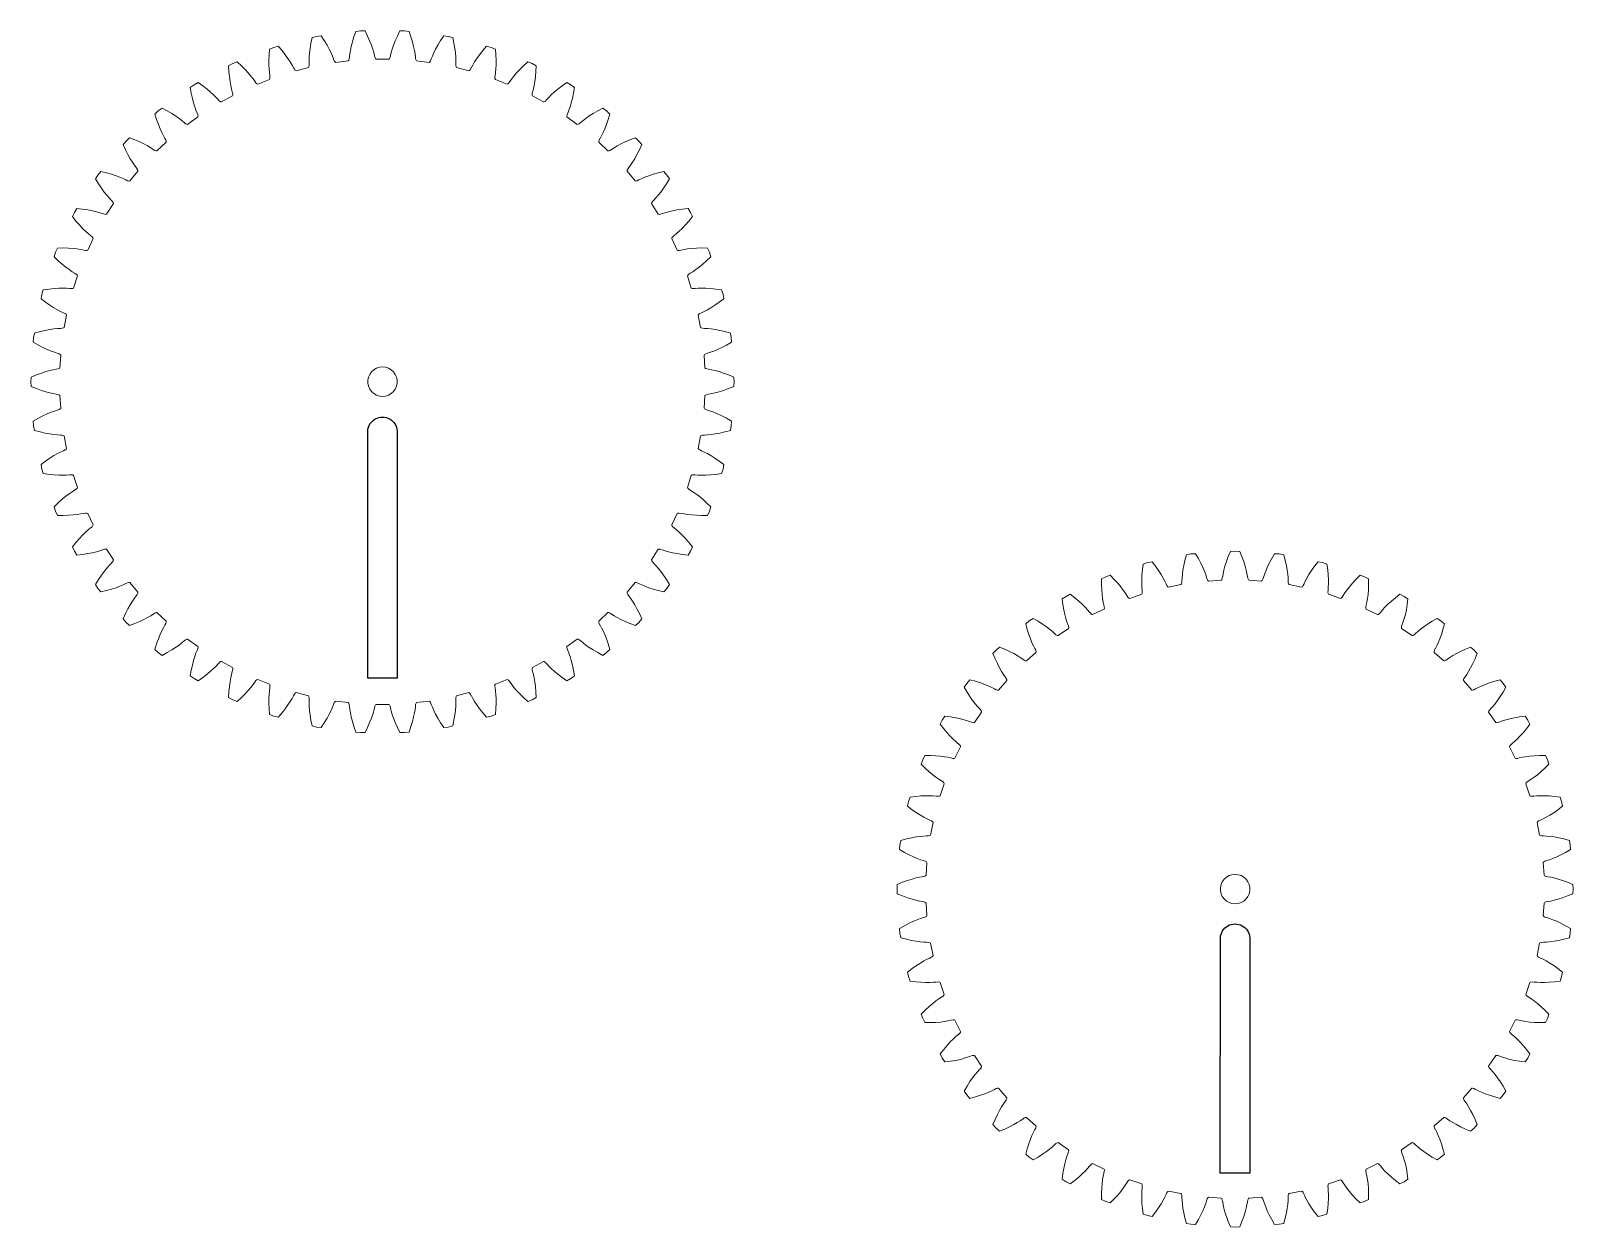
# Model space of a CAD drawing. Header units: centimetres. Extents: x 0 to 73, y 0 to 113.
# Drawn here: x 31.47 to 73.29, y 77.07 to 109.51 of the extents above; entities that cross this region are included whole.
import ezdxf

# ---------------------------------------------------------------- set-up
doc = ezdxf.new("R2010")
doc.units = ezdxf.units.CM
doc.layers.get('0').update_dxf_attribs({"lineweight": 25, "true_color": 0xffffff})
doc.layers.add('OpenJsCad', color=7, linetype='Continuous', lineweight=5, true_color=0xffffff)

msp = doc.modelspace()

# ---------------------------------------------------------------- linework, layer by layer
for p, q in [((40.601, 98.666), (40.607, 98.716)), ((40.607, 98.716), (40.62, 98.765)), ((40.62, 98.765), (40.638, 98.811)), ((40.638, 98.811), (40.662, 98.855)), ((40.662, 98.855), (40.692, 98.896)), ((40.692, 98.896), (40.726, 98.933)), ((40.726, 98.933), (40.765, 98.965)), ((40.765, 98.965), (40.807, 98.992)), ((40.807, 98.992), (40.853, 99.013)), ((40.853, 99.013), (40.901, 99.028)), ((40.901, 99.028), (40.95, 99.038)), ((40.95, 99.038), (41, 99.041)), ((41, 99.041), (41.05, 99.038)), ((41.05, 99.038), (41.1, 99.028)), ((41.1, 99.028), (41.147, 99.013)), ((41.147, 99.013), (41.193, 98.992)), ((41.193, 98.992), (41.235, 98.965)), ((41.235, 98.965), (41.274, 98.933)), ((41.274, 98.933), (41.308, 98.896)), ((41.308, 98.896), (41.338, 98.855)), ((41.338, 98.855), (41.362, 98.811)), ((41.362, 98.811), (41.381, 98.765)), ((41.381, 98.765), (41.393, 98.716)), ((41.393, 98.716), (41.399, 98.666)), ((40.6, 91.959), (40.601, 98.666)), ((41.399, 98.666), (41.4, 91.959)), ((41.4, 91.959), (40.6, 91.959)), ((63.718, 78.541), (63.719, 84.921)), ((63.719, 84.921), (63.726, 84.971)), ((63.726, 84.971), (63.738, 85.02)), ((63.738, 85.02), (63.757, 85.066)), ((63.757, 85.066), (63.781, 85.11)), ((63.781, 85.11), (63.81, 85.151)), ((63.81, 85.151), (63.845, 85.188)), ((63.845, 85.188), (63.884, 85.22)), ((63.884, 85.22), (63.926, 85.247)), ((63.926, 85.247), (63.971, 85.268)), ((63.971, 85.268), (64.019, 85.283)), ((64.019, 85.283), (64.069, 85.293)), ((64.069, 85.293), (64.119, 85.296)), ((64.119, 85.296), (64.169, 85.293)), ((64.169, 85.293), (64.218, 85.283)), ((64.218, 85.283), (64.266, 85.268)), ((64.266, 85.268), (64.311, 85.247)), ((64.311, 85.247), (64.354, 85.22)), ((64.354, 85.22), (64.392, 85.188)), ((64.392, 85.188), (64.427, 85.151)), ((64.427, 85.151), (64.456, 85.11)), ((64.456, 85.11), (64.481, 85.066)), ((64.481, 85.066), (64.499, 85.02)), ((64.499, 85.02), (64.512, 84.971)), ((64.512, 84.971), (64.518, 84.921)), ((64.518, 84.921), (64.518, 78.541)), ((64.518, 78.541), (63.718, 78.541))]:
    msp.add_line(p, q)
at = {"layer": 'OpenJsCad'}
for points in [[(50.435, 98.681), (50.458, 98.805), (50.466, 98.931), (50.33, 99.008), (50.204, 99.074), (50.089, 99.127), (49.985, 99.17), (49.895, 99.203), (49.817, 99.228), (49.816, 99.228), (49.768, 99.243), (49.736, 99.261), (49.722, 99.279), (49.744, 99.622), (49.76, 99.638), (49.793, 99.652), (49.843, 99.661), (49.844, 99.661), (49.924, 99.676), (50.019, 99.697), (50.127, 99.727), (50.248, 99.766), (50.381, 99.814), (50.525, 99.874), (50.533, 100), (50.525, 100.126), (50.381, 100.186), (50.248, 100.234), (50.127, 100.273), (50.019, 100.303), (49.924, 100.324), (49.844, 100.339), (49.843, 100.339), (49.793, 100.348), (49.76, 100.362), (49.744, 100.378), (49.722, 100.721), (49.736, 100.739), (49.768, 100.757), (49.816, 100.772), (49.817, 100.772), (49.895, 100.797), (49.985, 100.83), (50.089, 100.873), (50.204, 100.926), (50.33, 100.992), (50.466, 101.069), (50.458, 101.195), (50.435, 101.319), (50.284, 101.36), (50.145, 101.392), (50.02, 101.415), (49.91, 101.43), (49.814, 101.44), (49.732, 101.445), (49.731, 101.445), (49.68, 101.448), (49.646, 101.457), (49.627, 101.471), (49.563, 101.809), (49.575, 101.828), (49.604, 101.849), (49.65, 101.871), (49.651, 101.871), (49.725, 101.906), (49.811, 101.95), (49.908, 102.005), (50.015, 102.073), (50.133, 102.153), (50.257, 102.247), (50.234, 102.371), (50.195, 102.491), (50.04, 102.513), (49.899, 102.527), (49.772, 102.534), (49.66, 102.536), (49.564, 102.533), (49.482, 102.528), (49.481, 102.528), (49.431, 102.524), (49.395, 102.529), (49.375, 102.54), (49.269, 102.868), (49.278, 102.889), (49.304, 102.913), (49.347, 102.94), (49.348, 102.941), (49.417, 102.984), (49.497, 103.039), (49.586, 103.106), (49.684, 103.186), (49.791, 103.281), (49.903, 103.389), (49.864, 103.509), (49.81, 103.624), (49.654, 103.626), (49.512, 103.622), (49.385, 103.614), (49.274, 103.601), (49.178, 103.587), (49.099, 103.571), (49.097, 103.571), (49.048, 103.561), (49.012, 103.561), (48.991, 103.57), (48.844, 103.881), (48.851, 103.903), (48.874, 103.931), (48.913, 103.963), (48.914, 103.964), (48.977, 104.015), (49.049, 104.08), (49.129, 104.157), (49.217, 104.25), (49.31, 104.357), (49.408, 104.479), (49.354, 104.593), (49.287, 104.699), (49.131, 104.682), (48.991, 104.66), (48.866, 104.636), (48.757, 104.61), (48.664, 104.583), (48.587, 104.558), (48.586, 104.557), (48.538, 104.541), (48.502, 104.537), (48.48, 104.543), (48.296, 104.834), (48.3, 104.857), (48.319, 104.887), (48.354, 104.924), (48.355, 104.925), (48.411, 104.984), (48.474, 105.056), (48.544, 105.144), (48.619, 105.246), (48.699, 105.364), (48.78, 105.497), (48.713, 105.604), (48.632, 105.701), (48.48, 105.664), (48.344, 105.625), (48.223, 105.585), (48.118, 105.546), (48.03, 105.508), (47.956, 105.473), (47.955, 105.472), (47.909, 105.45), (47.875, 105.442), (47.852, 105.445), (47.632, 105.71), (47.633, 105.733), (47.649, 105.766), (47.678, 105.806), (47.679, 105.807), (47.727, 105.873), (47.781, 105.953), (47.84, 106.048), (47.902, 106.159), (47.966, 106.287), (48.03, 106.429), (47.95, 106.526), (47.858, 106.612), (47.711, 106.557), (47.581, 106.501), (47.466, 106.447), (47.367, 106.394), (47.284, 106.345), (47.215, 106.301), (47.214, 106.301), (47.172, 106.273), (47.138, 106.26), (47.115, 106.261), (46.864, 106.496), (46.863, 106.519), (46.874, 106.553), (46.898, 106.598), (46.899, 106.599), (46.938, 106.67), (46.982, 106.756), (47.028, 106.858), (47.075, 106.976), (47.123, 107.11), (47.169, 107.259), (47.077, 107.346), (46.975, 107.42), (46.837, 107.347), (46.714, 107.275), (46.607, 107.206), (46.516, 107.142), (46.439, 107.083), (46.377, 107.031), (46.376, 107.03), (46.337, 106.997), (46.305, 106.98), (46.282, 106.978), (46.004, 107.18), (45.999, 107.203), (46.006, 107.238), (46.025, 107.285), (46.025, 107.286), (46.056, 107.362), (46.088, 107.453), (46.121, 107.559), (46.153, 107.682), (46.183, 107.821), (46.21, 107.975), (46.108, 108.049), (45.998, 108.11), (45.87, 108.02), (45.757, 107.934), (45.66, 107.852), (45.577, 107.777), (45.508, 107.709), (45.453, 107.649), (45.452, 107.648), (45.418, 107.611), (45.389, 107.59), (45.366, 107.585), (45.065, 107.751), (45.057, 107.772), (45.059, 107.808), (45.072, 107.857), (45.072, 107.858), (45.093, 107.937), (45.114, 108.032), (45.133, 108.142), (45.15, 108.268), (45.162, 108.409), (45.17, 108.565), (45.059, 108.626), (44.942, 108.672), (44.826, 108.567), (44.725, 108.467), (44.639, 108.374), (44.566, 108.289), (44.507, 108.213), (44.459, 108.147), (44.458, 108.146), (44.429, 108.105), (44.403, 108.08), (44.381, 108.072), (44.061, 108.199), (44.051, 108.22), (44.049, 108.255), (44.055, 108.306), (44.055, 108.307), (44.066, 108.388), (44.075, 108.484), (44.08, 108.595), (44.081, 108.722), (44.075, 108.865), (44.063, 109.02), (43.946, 109.067), (43.824, 109.098), (43.722, 108.979), (43.635, 108.867), (43.561, 108.764), (43.499, 108.671), (43.45, 108.588), (43.411, 108.516), (43.41, 108.515), (43.386, 108.471), (43.363, 108.443), (43.343, 108.432), (43.009, 108.518), (42.997, 108.537), (42.99, 108.572), (42.99, 108.623), (42.99, 108.624), (42.991, 108.706), (42.987, 108.802), (42.978, 108.914), (42.963, 109.04), (42.94, 109.18), (42.909, 109.333), (42.786, 109.364), (42.661, 109.38), (42.576, 109.25), (42.503, 109.128), (42.442, 109.016), (42.393, 108.916), (42.354, 108.827), (42.324, 108.751), (42.324, 108.75), (42.306, 108.703), (42.286, 108.673), (42.267, 108.659), (41.926, 108.703), (41.911, 108.72), (41.9, 108.754), (41.894, 108.804), (41.894, 108.806), (41.884, 108.887), (41.868, 108.982), (41.846, 109.091), (41.815, 109.215), (41.774, 109.351), (41.724, 109.499), (41.599, 109.515), (41.472, 109.515), (41.404, 109.374), (41.347, 109.244), (41.301, 109.126), (41.264, 109.02), (41.237, 108.927), (41.217, 108.848), (41.217, 108.847), (41.205, 108.798), (41.189, 108.766), (41.172, 108.75), (40.828, 108.75), (40.811, 108.766), (40.795, 108.798), (40.783, 108.847), (40.783, 108.848), (40.763, 108.927), (40.736, 109.02), (40.699, 109.126), (40.653, 109.244), (40.596, 109.374), (40.528, 109.515), (40.401, 109.515), (40.276, 109.499), (40.226, 109.351), (40.185, 109.215), (40.154, 109.091), (40.132, 108.982), (40.116, 108.887), (40.106, 108.806), (40.106, 108.804), (40.1, 108.754), (40.089, 108.72), (40.074, 108.703), (39.733, 108.659), (39.714, 108.673), (39.694, 108.703), (39.676, 108.75), (39.676, 108.751), (39.646, 108.827), (39.607, 108.916), (39.558, 109.016), (39.497, 109.128), (39.424, 109.25), (39.339, 109.38), (39.214, 109.364), (39.091, 109.333), (39.06, 109.18), (39.037, 109.04), (39.022, 108.914), (39.013, 108.802), (39.009, 108.706), (39.01, 108.624), (39.01, 108.623), (39.01, 108.572), (39.003, 108.537), (38.991, 108.518), (38.657, 108.432), (38.637, 108.443), (38.614, 108.471), (38.59, 108.515), (38.589, 108.516), (38.55, 108.588), (38.501, 108.671), (38.439, 108.764), (38.365, 108.867), (38.278, 108.979), (38.176, 109.098), (38.054, 109.067), (37.937, 109.02), (37.925, 108.865), (37.919, 108.722), (37.92, 108.595), (37.925, 108.484), (37.934, 108.388), (37.945, 108.307), (37.945, 108.306), (37.951, 108.255), (37.949, 108.22), (37.939, 108.199), (37.619, 108.072), (37.597, 108.08), (37.571, 108.105), (37.542, 108.146), (37.541, 108.147), (37.493, 108.213), (37.434, 108.289), (37.361, 108.374), (37.275, 108.467), (37.174, 108.567), (37.058, 108.672), (36.941, 108.626), (36.83, 108.565), (36.838, 108.409), (36.85, 108.268), (36.867, 108.142), (36.886, 108.032), (36.907, 107.937), (36.928, 107.858), (36.928, 107.857), (36.941, 107.808), (36.943, 107.772), (36.935, 107.751), (36.634, 107.585), (36.611, 107.59), (36.582, 107.611), (36.548, 107.648), (36.547, 107.649), (36.492, 107.709), (36.423, 107.777), (36.34, 107.852), (36.243, 107.934), (36.13, 108.02), (36.002, 108.11), (35.892, 108.049), (35.79, 107.975), (35.817, 107.821), (35.847, 107.682), (35.879, 107.559), (35.912, 107.453), (35.944, 107.362), (35.975, 107.286), (35.975, 107.285), (35.994, 107.238), (36.001, 107.203), (35.996, 107.18), (35.718, 106.978), (35.695, 106.98), (35.663, 106.997), (35.624, 107.03), (35.623, 107.031), (35.561, 107.083), (35.484, 107.142), (35.393, 107.206), (35.286, 107.275), (35.163, 107.347), (35.025, 107.42), (34.923, 107.346), (34.831, 107.259), (34.877, 107.11), (34.925, 106.976), (34.972, 106.858), (35.018, 106.756), (35.062, 106.67), (35.101, 106.599), (35.102, 106.598), (35.126, 106.553), (35.137, 106.519), (35.136, 106.496), (34.885, 106.261), (34.862, 106.26), (34.828, 106.273), (34.786, 106.301), (34.785, 106.301), (34.716, 106.345), (34.633, 106.394), (34.534, 106.447), (34.419, 106.501), (34.289, 106.557), (34.142, 106.612), (34.05, 106.526), (33.97, 106.429), (34.034, 106.287), (34.098, 106.159), (34.16, 106.048), (34.219, 105.953), (34.273, 105.873), (34.321, 105.807), (34.322, 105.806), (34.351, 105.766), (34.367, 105.733), (34.368, 105.71), (34.148, 105.445), (34.125, 105.442), (34.091, 105.45), (34.045, 105.472), (34.044, 105.473), (33.97, 105.508), (33.882, 105.546), (33.777, 105.585), (33.656, 105.625), (33.52, 105.664), (33.368, 105.701), (33.287, 105.604), (33.22, 105.497), (33.301, 105.364), (33.381, 105.246), (33.456, 105.144), (33.526, 105.056), (33.589, 104.984), (33.645, 104.925), (33.646, 104.924), (33.681, 104.887), (33.7, 104.857), (33.704, 104.834), (33.52, 104.543), (33.498, 104.537), (33.462, 104.541), (33.414, 104.557), (33.413, 104.558), (33.336, 104.583), (33.243, 104.61), (33.134, 104.636), (33.009, 104.66), (32.869, 104.682), (32.713, 104.699), (32.646, 104.593), (32.592, 104.479), (32.69, 104.357), (32.783, 104.25), (32.871, 104.157), (32.951, 104.08), (33.023, 104.015), (33.086, 103.964), (33.087, 103.963), (33.126, 103.931), (33.149, 103.903), (33.156, 103.881), (33.009, 103.57), (32.988, 103.561), (32.952, 103.561), (32.903, 103.571), (32.901, 103.571), (32.822, 103.587), (32.726, 103.601), (32.615, 103.614), (32.488, 103.622), (32.346, 103.626), (32.19, 103.624), (32.136, 103.509), (32.097, 103.389), (32.209, 103.281), (32.316, 103.186), (32.414, 103.106), (32.503, 103.039), (32.583, 102.984), (32.652, 102.941), (32.653, 102.94), (32.696, 102.913), (32.722, 102.889), (32.731, 102.868), (32.625, 102.54), (32.605, 102.529), (32.569, 102.524), (32.519, 102.528), (32.518, 102.528), (32.436, 102.533), (32.34, 102.536), (32.228, 102.534), (32.101, 102.527), (31.96, 102.513), (31.805, 102.491), (31.766, 102.371), (31.743, 102.247), (31.867, 102.153), (31.985, 102.073), (32.092, 102.005), (32.189, 101.95), (32.275, 101.906), (32.349, 101.871), (32.35, 101.871), (32.396, 101.849), (32.425, 101.828), (32.437, 101.809), (32.373, 101.471), (32.354, 101.457), (32.32, 101.448), (32.269, 101.445), (32.268, 101.445), (32.186, 101.44), (32.09, 101.43), (31.98, 101.415), (31.855, 101.392), (31.716, 101.36), (31.565, 101.319), (31.542, 101.195), (31.534, 101.069), (31.67, 100.992), (31.796, 100.926), (31.911, 100.873), (32.015, 100.83), (32.105, 100.797), (32.183, 100.772), (32.184, 100.772), (32.232, 100.757), (32.264, 100.739), (32.278, 100.721), (32.256, 100.378), (32.24, 100.362), (32.207, 100.348), (32.157, 100.339), (32.156, 100.339), (32.076, 100.324), (31.981, 100.303), (31.873, 100.273), (31.752, 100.234), (31.619, 100.186), (31.475, 100.126), (31.467, 100), (31.475, 99.874), (31.619, 99.814), (31.752, 99.766), (31.873, 99.727), (31.981, 99.697), (32.076, 99.676), (32.156, 99.661), (32.157, 99.661), (32.207, 99.652), (32.24, 99.638), (32.256, 99.622), (32.278, 99.279), (32.264, 99.261), (32.232, 99.243), (32.184, 99.228), (32.183, 99.228), (32.105, 99.203), (32.015, 99.17), (31.911, 99.127), (31.796, 99.074), (31.67, 99.008), (31.534, 98.931), (31.542, 98.805), (31.565, 98.681), (31.716, 98.64), (31.855, 98.608), (31.98, 98.585), (32.09, 98.57), (32.186, 98.56), (32.268, 98.555), (32.269, 98.555), (32.32, 98.552), (32.354, 98.543), (32.373, 98.529), (32.437, 98.191), (32.425, 98.172), (32.396, 98.151), (32.35, 98.129), (32.349, 98.129), (32.275, 98.094), (32.189, 98.05), (32.092, 97.995), (31.985, 97.927), (31.867, 97.847), (31.743, 97.753), (31.766, 97.629), (31.805, 97.509), (31.96, 97.487), (32.101, 97.473), (32.228, 97.466), (32.34, 97.464), (32.436, 97.467), (32.518, 97.472), (32.519, 97.472), (32.569, 97.476), (32.605, 97.471), (32.625, 97.46), (32.731, 97.132), (32.722, 97.111), (32.696, 97.087), (32.653, 97.06), (32.652, 97.059), (32.583, 97.016), (32.503, 96.961), (32.414, 96.894), (32.316, 96.814), (32.209, 96.719), (32.097, 96.611), (32.136, 96.491), (32.19, 96.376), (32.346, 96.374), (32.488, 96.378), (32.615, 96.386), (32.726, 96.399), (32.822, 96.413), (32.901, 96.429), (32.903, 96.429), (32.952, 96.439), (32.988, 96.439), (33.009, 96.43), (33.156, 96.119), (33.149, 96.097), (33.126, 96.069), (33.087, 96.037), (33.086, 96.036), (33.023, 95.985), (32.951, 95.92), (32.871, 95.843), (32.783, 95.75), (32.69, 95.643), (32.592, 95.521), (32.646, 95.407), (32.713, 95.301), (32.869, 95.318), (33.009, 95.34), (33.134, 95.364), (33.243, 95.39), (33.336, 95.417), (33.413, 95.442), (33.414, 95.443), (33.462, 95.459), (33.498, 95.463), (33.52, 95.457), (33.704, 95.166), (33.7, 95.143), (33.681, 95.113), (33.646, 95.076), (33.645, 95.075), (33.589, 95.016), (33.526, 94.944), (33.456, 94.856), (33.381, 94.754), (33.301, 94.636), (33.22, 94.503), (33.287, 94.396), (33.368, 94.299), (33.52, 94.336), (33.656, 94.375), (33.777, 94.415), (33.882, 94.454), (33.97, 94.492), (34.044, 94.527), (34.045, 94.528), (34.091, 94.55), (34.125, 94.558), (34.148, 94.555), (34.368, 94.29), (34.367, 94.267), (34.351, 94.234), (34.322, 94.194), (34.321, 94.193), (34.273, 94.127), (34.219, 94.047), (34.16, 93.952), (34.098, 93.841), (34.034, 93.713), (33.97, 93.571), (34.05, 93.474), (34.142, 93.388), (34.289, 93.443), (34.419, 93.499), (34.534, 93.553), (34.633, 93.606), (34.716, 93.655), (34.785, 93.699), (34.786, 93.699), (34.828, 93.727), (34.862, 93.74), (34.885, 93.739), (35.136, 93.504), (35.137, 93.481), (35.126, 93.447), (35.102, 93.402), (35.101, 93.401), (35.062, 93.33), (35.018, 93.244), (34.972, 93.142), (34.925, 93.024), (34.877, 92.89), (34.831, 92.741), (34.923, 92.654), (35.025, 92.58), (35.163, 92.653), (35.286, 92.725), (35.393, 92.794), (35.484, 92.858), (35.561, 92.917), (35.623, 92.969), (35.624, 92.97), (35.663, 93.003), (35.695, 93.02), (35.718, 93.022), (35.996, 92.82), (36.001, 92.797), (35.994, 92.762), (35.975, 92.715), (35.975, 92.714), (35.944, 92.638), (35.912, 92.547), (35.879, 92.441), (35.847, 92.318), (35.817, 92.179), (35.79, 92.025), (35.892, 91.951), (36.002, 91.89), (36.13, 91.98), (36.243, 92.066), (36.34, 92.148), (36.423, 92.223), (36.492, 92.291), (36.547, 92.351), (36.548, 92.352), (36.582, 92.389), (36.611, 92.41), (36.634, 92.415), (36.935, 92.249), (36.943, 92.228), (36.941, 92.192), (36.928, 92.143), (36.928, 92.142), (36.907, 92.063), (36.886, 91.968), (36.867, 91.858), (36.85, 91.732), (36.838, 91.591), (36.83, 91.435), (36.941, 91.374), (37.058, 91.328), (37.174, 91.433), (37.275, 91.533), (37.361, 91.626), (37.434, 91.711), (37.493, 91.787), (37.541, 91.853), (37.542, 91.854), (37.571, 91.895), (37.597, 91.92), (37.619, 91.928), (37.939, 91.801), (37.949, 91.78), (37.951, 91.745), (37.945, 91.694), (37.945, 91.693), (37.934, 91.612), (37.925, 91.516), (37.92, 91.405), (37.919, 91.278), (37.925, 91.135), (37.937, 90.98), (38.054, 90.933), (38.176, 90.902), (38.278, 91.021), (38.365, 91.133), (38.439, 91.236), (38.501, 91.329), (38.55, 91.412), (38.589, 91.484), (38.59, 91.485), (38.614, 91.529), (38.637, 91.557), (38.657, 91.568), (38.991, 91.482), (39.003, 91.463), (39.01, 91.428), (39.01, 91.377), (39.01, 91.376), (39.009, 91.294), (39.013, 91.198), (39.022, 91.086), (39.037, 90.96), (39.06, 90.82), (39.091, 90.667), (39.214, 90.636), (39.339, 90.62), (39.424, 90.75), (39.497, 90.872), (39.558, 90.984), (39.607, 91.084), (39.646, 91.173), (39.676, 91.249), (39.676, 91.25), (39.694, 91.297), (39.714, 91.327), (39.733, 91.341), (40.074, 91.297), (40.089, 91.28), (40.1, 91.246), (40.106, 91.196), (40.106, 91.194), (40.116, 91.113), (40.132, 91.018), (40.154, 90.909), (40.185, 90.785), (40.226, 90.649), (40.276, 90.501), (40.401, 90.485), (40.528, 90.485), (40.596, 90.626), (40.653, 90.756), (40.699, 90.874), (40.736, 90.98), (40.763, 91.073), (40.783, 91.152), (40.783, 91.153), (40.795, 91.202), (40.811, 91.234), (40.828, 91.25), (41.172, 91.25), (41.189, 91.234), (41.205, 91.202), (41.217, 91.153), (41.217, 91.152), (41.237, 91.073), (41.264, 90.98), (41.301, 90.874), (41.347, 90.756), (41.404, 90.626), (41.472, 90.485), (41.599, 90.485), (41.724, 90.501), (41.774, 90.649), (41.815, 90.785), (41.846, 90.909), (41.868, 91.018), (41.884, 91.113), (41.894, 91.194), (41.894, 91.196), (41.9, 91.246), (41.911, 91.28), (41.926, 91.297), (42.267, 91.341), (42.286, 91.327), (42.306, 91.297), (42.324, 91.25), (42.324, 91.249), (42.354, 91.173), (42.393, 91.084), (42.442, 90.984), (42.503, 90.872), (42.576, 90.75), (42.661, 90.62), (42.786, 90.636), (42.909, 90.667), (42.94, 90.82), (42.963, 90.96), (42.978, 91.086), (42.987, 91.198), (42.991, 91.294), (42.99, 91.376), (42.99, 91.377), (42.99, 91.428), (42.997, 91.463), (43.009, 91.482), (43.343, 91.568), (43.363, 91.557), (43.386, 91.529), (43.41, 91.485), (43.411, 91.484), (43.45, 91.412), (43.499, 91.329), (43.561, 91.236), (43.635, 91.133), (43.722, 91.021), (43.824, 90.902), (43.946, 90.933), (44.063, 90.98), (44.075, 91.135), (44.081, 91.278), (44.08, 91.405), (44.075, 91.516), (44.066, 91.612), (44.055, 91.693), (44.055, 91.694), (44.049, 91.745), (44.051, 91.78), (44.061, 91.801), (44.381, 91.928), (44.403, 91.92), (44.429, 91.895), (44.458, 91.854), (44.459, 91.853), (44.507, 91.787), (44.566, 91.711), (44.639, 91.626), (44.725, 91.533), (44.826, 91.433), (44.942, 91.328), (45.059, 91.374), (45.17, 91.435), (45.162, 91.591), (45.15, 91.732), (45.133, 91.858), (45.114, 91.968), (45.093, 92.063), (45.072, 92.142), (45.072, 92.143), (45.059, 92.192), (45.057, 92.228), (45.065, 92.249), (45.366, 92.415), (45.389, 92.41), (45.418, 92.389), (45.452, 92.352), (45.453, 92.351), (45.508, 92.291), (45.577, 92.223), (45.66, 92.148), (45.757, 92.066), (45.87, 91.98), (45.998, 91.89), (46.108, 91.951), (46.21, 92.025), (46.183, 92.179), (46.153, 92.318), (46.121, 92.441), (46.088, 92.547), (46.056, 92.638), (46.025, 92.714), (46.025, 92.715), (46.006, 92.762), (45.999, 92.797), (46.004, 92.82), (46.282, 93.022), (46.305, 93.02), (46.337, 93.003), (46.376, 92.97), (46.377, 92.969), (46.439, 92.917), (46.516, 92.858), (46.607, 92.794), (46.714, 92.725), (46.837, 92.653), (46.975, 92.58), (47.077, 92.654), (47.169, 92.741), (47.123, 92.89), (47.075, 93.024), (47.028, 93.142), (46.982, 93.244), (46.938, 93.33), (46.899, 93.401), (46.898, 93.402), (46.874, 93.447), (46.863, 93.481), (46.864, 93.504), (47.115, 93.739), (47.138, 93.74), (47.172, 93.727), (47.214, 93.699), (47.215, 93.699), (47.284, 93.655), (47.367, 93.606), (47.466, 93.553), (47.581, 93.499), (47.711, 93.443), (47.858, 93.388), (47.95, 93.474), (48.03, 93.571), (47.966, 93.713), (47.902, 93.841), (47.84, 93.952), (47.781, 94.047), (47.727, 94.127), (47.679, 94.193), (47.678, 94.194), (47.649, 94.234), (47.633, 94.267), (47.632, 94.29), (47.852, 94.555), (47.875, 94.558), (47.909, 94.55), (47.955, 94.528), (47.956, 94.527), (48.03, 94.492), (48.118, 94.454), (48.223, 94.415), (48.344, 94.375), (48.48, 94.336), (48.632, 94.299), (48.713, 94.396), (48.78, 94.503), (48.699, 94.636), (48.619, 94.754), (48.544, 94.856), (48.474, 94.944), (48.411, 95.016), (48.355, 95.075), (48.354, 95.076), (48.319, 95.113), (48.3, 95.143), (48.296, 95.166), (48.48, 95.457), (48.502, 95.463), (48.538, 95.459), (48.586, 95.443), (48.587, 95.442), (48.664, 95.417), (48.757, 95.39), (48.866, 95.364), (48.991, 95.34), (49.131, 95.318), (49.287, 95.301), (49.354, 95.407), (49.408, 95.521), (49.31, 95.643), (49.217, 95.75), (49.129, 95.843), (49.049, 95.92), (48.977, 95.985), (48.914, 96.036), (48.913, 96.037), (48.874, 96.069), (48.851, 96.097), (48.844, 96.119), (48.991, 96.43), (49.012, 96.439), (49.048, 96.439), (49.097, 96.429), (49.099, 96.429), (49.178, 96.413), (49.274, 96.399), (49.385, 96.386), (49.512, 96.378), (49.654, 96.374), (49.81, 96.376), (49.864, 96.491), (49.903, 96.611), (49.791, 96.719), (49.684, 96.814), (49.586, 96.894), (49.497, 96.961), (49.417, 97.016), (49.348, 97.059), (49.347, 97.06), (49.304, 97.087), (49.278, 97.111), (49.269, 97.132), (49.375, 97.46), (49.395, 97.471), (49.431, 97.476), (49.481, 97.472), (49.482, 97.472), (49.564, 97.467), (49.66, 97.464), (49.772, 97.466), (49.899, 97.473), (50.04, 97.487), (50.195, 97.509), (50.234, 97.629), (50.257, 97.753), (50.133, 97.847), (50.015, 97.927), (49.908, 97.995), (49.811, 98.05), (49.725, 98.094), (49.651, 98.129), (49.65, 98.129), (49.604, 98.151), (49.575, 98.172), (49.563, 98.191), (49.627, 98.529), (49.646, 98.543), (49.68, 98.552), (49.731, 98.555), (49.732, 98.555), (49.814, 98.56), (49.91, 98.57), (50.02, 98.585), (50.145, 98.608), (50.284, 98.64), (50.435, 98.681)], [(41.083, 99.609), (41, 99.6), (40.917, 99.609), (40.837, 99.635), (40.765, 99.676), (40.703, 99.732), (40.654, 99.8), (40.62, 99.876), (40.602, 99.958), (40.602, 100.042), (40.62, 100.124), (40.654, 100.2), (40.703, 100.268), (40.765, 100.324), (40.837, 100.365), (40.917, 100.391), (41, 100.4), (41.083, 100.391), (41.163, 100.365), (41.235, 100.324), (41.297, 100.268), (41.346, 100.2), (41.38, 100.124), (41.398, 100.042), (41.398, 99.958), (41.38, 99.876), (41.346, 99.8), (41.297, 99.732), (41.235, 99.676), (41.163, 99.635), (41.083, 99.609)], [(73.182, 84.921), (73.207, 85.044), (73.215, 85.17), (73.081, 85.248), (72.954, 85.314), (72.839, 85.368), (72.736, 85.411), (72.647, 85.444), (72.571, 85.468), (72.57, 85.468), (72.52, 85.484), (72.488, 85.502), (72.473, 85.521), (72.495, 85.864), (72.512, 85.881), (72.547, 85.895), (72.599, 85.904), (72.599, 85.904), (72.678, 85.918), (72.771, 85.939), (72.878, 85.968), (72.999, 86.006), (73.134, 86.056), (73.277, 86.115), (73.285, 86.241), (73.277, 86.366), (73.134, 86.426), (72.999, 86.475), (72.878, 86.514), (72.771, 86.543), (72.678, 86.564), (72.599, 86.578), (72.599, 86.578), (72.547, 86.587), (72.512, 86.601), (72.495, 86.618), (72.473, 86.961), (72.488, 86.98), (72.52, 86.998), (72.57, 87.014), (72.571, 87.014), (72.647, 87.038), (72.736, 87.071), (72.839, 87.114), (72.954, 87.168), (73.081, 87.234), (73.215, 87.312), (73.207, 87.437), (73.182, 87.561), (73.032, 87.601), (72.893, 87.633), (72.768, 87.655), (72.657, 87.67), (72.562, 87.678), (72.483, 87.682), (72.482, 87.682), (72.43, 87.684), (72.394, 87.693), (72.374, 87.708), (72.307, 88.045), (72.32, 88.066), (72.35, 88.088), (72.397, 88.11), (72.398, 88.11), (72.47, 88.144), (72.554, 88.189), (72.65, 88.244), (72.757, 88.313), (72.874, 88.395), (72.997, 88.49), (72.973, 88.613), (72.932, 88.733), (72.778, 88.753), (72.636, 88.766), (72.509, 88.772), (72.398, 88.772), (72.302, 88.768), (72.223, 88.761), (72.223, 88.761), (72.17, 88.757), (72.133, 88.761), (72.112, 88.773), (72.002, 89.099), (72.011, 89.121), (72.038, 89.147), (72.082, 89.175), (72.083, 89.175), (72.15, 89.218), (72.228, 89.273), (72.316, 89.341), (72.413, 89.423), (72.518, 89.52), (72.628, 89.63), (72.587, 89.749), (72.532, 89.862), (72.376, 89.862), (72.234, 89.856), (72.107, 89.845), (71.997, 89.831), (71.903, 89.815), (71.825, 89.798), (71.825, 89.798), (71.773, 89.786), (71.736, 89.786), (71.713, 89.794), (71.561, 90.103), (71.568, 90.126), (71.591, 90.155), (71.631, 90.189), (71.632, 90.19), (71.692, 90.241), (71.763, 90.305), (71.841, 90.384), (71.927, 90.478), (72.018, 90.588), (72.113, 90.711), (72.057, 90.824), (71.987, 90.929), (71.833, 90.909), (71.692, 90.884), (71.568, 90.857), (71.461, 90.829), (71.369, 90.8), (71.295, 90.773), (71.294, 90.773), (71.245, 90.755), (71.208, 90.75), (71.185, 90.755), (70.993, 91.042), (70.997, 91.065), (71.016, 91.097), (71.052, 91.136), (71.052, 91.136), (71.105, 91.195), (71.167, 91.268), (71.234, 91.357), (71.307, 91.461), (71.383, 91.582), (71.461, 91.717), (71.391, 91.821), (71.308, 91.916), (71.158, 91.876), (71.021, 91.833), (70.902, 91.79), (70.799, 91.748), (70.712, 91.708), (70.642, 91.671), (70.641, 91.671), (70.595, 91.647), (70.559, 91.636), (70.535, 91.639), (70.308, 91.898), (70.308, 91.922), (70.323, 91.956), (70.353, 91.999), (70.354, 92), (70.399, 92.065), (70.45, 92.145), (70.506, 92.242), (70.564, 92.355), (70.624, 92.485), (70.683, 92.628), (70.6, 92.723), (70.506, 92.806), (70.362, 92.747), (70.232, 92.686), (70.119, 92.628), (70.023, 92.573), (69.942, 92.522), (69.877, 92.476), (69.877, 92.476), (69.834, 92.446), (69.799, 92.431), (69.775, 92.43), (69.517, 92.657), (69.514, 92.681), (69.524, 92.717), (69.548, 92.764), (69.549, 92.764), (69.585, 92.835), (69.625, 92.921), (69.668, 93.024), (69.711, 93.144), (69.754, 93.28), (69.793, 93.43), (69.699, 93.513), (69.594, 93.583), (69.46, 93.506), (69.339, 93.429), (69.234, 93.357), (69.146, 93.289), (69.073, 93.228), (69.014, 93.174), (69.014, 93.174), (68.975, 93.139), (68.943, 93.119), (68.919, 93.116), (68.633, 93.307), (68.627, 93.33), (68.633, 93.367), (68.651, 93.417), (68.651, 93.417), (68.678, 93.492), (68.706, 93.583), (68.735, 93.691), (68.762, 93.815), (68.786, 93.956), (68.806, 94.11), (68.702, 94.179), (68.589, 94.235), (68.466, 94.141), (68.356, 94.049), (68.262, 93.964), (68.183, 93.885), (68.118, 93.815), (68.067, 93.754), (68.067, 93.754), (68.033, 93.714), (68.004, 93.69), (67.981, 93.684), (67.672, 93.836), (67.663, 93.858), (67.664, 93.896), (67.675, 93.947), (67.675, 93.947), (67.692, 94.025), (67.709, 94.119), (67.723, 94.229), (67.734, 94.356), (67.74, 94.499), (67.739, 94.654), (67.626, 94.71), (67.507, 94.75), (67.397, 94.641), (67.3, 94.536), (67.218, 94.438), (67.15, 94.35), (67.096, 94.272), (67.053, 94.205), (67.053, 94.205), (67.024, 94.161), (66.998, 94.134), (66.976, 94.124), (66.65, 94.235), (66.639, 94.256), (66.634, 94.293), (66.639, 94.345), (66.639, 94.346), (66.646, 94.425), (66.65, 94.52), (66.649, 94.632), (66.643, 94.759), (66.631, 94.901), (66.61, 95.055), (66.491, 95.095), (66.368, 95.12), (66.273, 94.997), (66.19, 94.88), (66.122, 94.773), (66.066, 94.677), (66.022, 94.592), (65.988, 94.52), (65.988, 94.52), (65.966, 94.472), (65.943, 94.442), (65.923, 94.43), (65.585, 94.497), (65.571, 94.516), (65.562, 94.552), (65.559, 94.605), (65.559, 94.605), (65.556, 94.685), (65.547, 94.78), (65.532, 94.89), (65.51, 95.015), (65.479, 95.155), (65.438, 95.305), (65.315, 95.329), (65.189, 95.337), (65.111, 95.203), (65.045, 95.076), (64.991, 94.961), (64.948, 94.859), (64.915, 94.769), (64.891, 94.693), (64.891, 94.693), (64.875, 94.643), (64.857, 94.61), (64.838, 94.595), (64.495, 94.618), (64.478, 94.635), (64.465, 94.67), (64.455, 94.721), (64.455, 94.722), (64.441, 94.8), (64.42, 94.893), (64.391, 95.001), (64.353, 95.122), (64.304, 95.256), (64.244, 95.399), (64.118, 95.408), (63.993, 95.399), (63.933, 95.256), (63.884, 95.122), (63.845, 95.001), (63.816, 94.893), (63.796, 94.8), (63.782, 94.722), (63.781, 94.721), (63.772, 94.67), (63.759, 94.635), (63.742, 94.618), (63.398, 94.595), (63.38, 94.61), (63.362, 94.643), (63.346, 94.693), (63.346, 94.693), (63.321, 94.769), (63.289, 94.859), (63.246, 94.961), (63.192, 95.076), (63.125, 95.203), (63.047, 95.337), (62.922, 95.329), (62.799, 95.305), (62.758, 95.155), (62.727, 95.015), (62.704, 94.89), (62.69, 94.78), (62.681, 94.685), (62.677, 94.605), (62.677, 94.605), (62.675, 94.552), (62.666, 94.516), (62.652, 94.497), (62.314, 94.43), (62.294, 94.442), (62.271, 94.472), (62.249, 94.52), (62.249, 94.52), (62.215, 94.592), (62.171, 94.677), (62.115, 94.773), (62.046, 94.88), (61.964, 94.997), (61.869, 95.12), (61.746, 95.095), (61.627, 95.055), (61.606, 94.901), (61.593, 94.759), (61.588, 94.632), (61.587, 94.52), (61.591, 94.425), (61.598, 94.346), (61.598, 94.345), (61.603, 94.293), (61.598, 94.256), (61.587, 94.235), (61.261, 94.124), (61.239, 94.134), (61.213, 94.161), (61.184, 94.205), (61.184, 94.205), (61.141, 94.272), (61.086, 94.35), (61.018, 94.438), (60.937, 94.536), (60.84, 94.641), (60.73, 94.75), (60.611, 94.71), (60.498, 94.654), (60.497, 94.499), (60.503, 94.356), (60.514, 94.229), (60.528, 94.119), (60.545, 94.025), (60.562, 93.947), (60.562, 93.947), (60.573, 93.896), (60.574, 93.858), (60.565, 93.836), (60.256, 93.684), (60.233, 93.69), (60.204, 93.714), (60.17, 93.754), (60.17, 93.754), (60.119, 93.815), (60.054, 93.885), (59.975, 93.964), (59.881, 94.049), (59.771, 94.141), (59.648, 94.235), (59.535, 94.179), (59.431, 94.11), (59.45, 93.956), (59.475, 93.815), (59.502, 93.691), (59.531, 93.583), (59.559, 93.492), (59.586, 93.417), (59.586, 93.417), (59.604, 93.367), (59.61, 93.33), (59.604, 93.307), (59.318, 93.116), (59.294, 93.119), (59.262, 93.139), (59.223, 93.174), (59.223, 93.174), (59.164, 93.228), (59.091, 93.289), (59.002, 93.357), (58.898, 93.429), (58.777, 93.506), (58.643, 93.583), (58.538, 93.513), (58.444, 93.43), (58.483, 93.28), (58.526, 93.144), (58.569, 93.024), (58.612, 92.921), (58.652, 92.835), (58.688, 92.764), (58.688, 92.764), (58.713, 92.717), (58.723, 92.681), (58.72, 92.657), (58.462, 92.43), (58.437, 92.431), (58.403, 92.446), (58.36, 92.476), (58.36, 92.476), (58.295, 92.522), (58.214, 92.573), (58.117, 92.628), (58.005, 92.686), (57.875, 92.747), (57.731, 92.806), (57.637, 92.723), (57.554, 92.628), (57.613, 92.485), (57.673, 92.355), (57.731, 92.242), (57.787, 92.145), (57.838, 92.065), (57.883, 92), (57.884, 91.999), (57.914, 91.956), (57.928, 91.922), (57.929, 91.898), (57.702, 91.639), (57.678, 91.636), (57.642, 91.647), (57.596, 91.671), (57.595, 91.671), (57.525, 91.708), (57.438, 91.748), (57.335, 91.79), (57.216, 91.833), (57.079, 91.876), (56.929, 91.916), (56.846, 91.821), (56.776, 91.717), (56.853, 91.582), (56.93, 91.461), (57.003, 91.357), (57.07, 91.268), (57.131, 91.195), (57.185, 91.136), (57.185, 91.136), (57.221, 91.097), (57.24, 91.065), (57.244, 91.042), (57.052, 90.755), (57.029, 90.75), (56.992, 90.755), (56.943, 90.773), (56.942, 90.773), (56.867, 90.8), (56.776, 90.829), (56.669, 90.857), (56.545, 90.884), (56.404, 90.909), (56.25, 90.929), (56.18, 90.824), (56.124, 90.711), (56.218, 90.588), (56.31, 90.478), (56.396, 90.384), (56.474, 90.305), (56.545, 90.241), (56.605, 90.19), (56.606, 90.189), (56.646, 90.155), (56.669, 90.126), (56.676, 90.103), (56.524, 89.794), (56.501, 89.786), (56.464, 89.786), (56.412, 89.798), (56.412, 89.798), (56.334, 89.815), (56.24, 89.831), (56.13, 89.845), (56.003, 89.856), (55.86, 89.862), (55.705, 89.862), (55.65, 89.749), (55.609, 89.63), (55.719, 89.52), (55.824, 89.423), (55.921, 89.341), (56.009, 89.273), (56.087, 89.218), (56.154, 89.175), (56.154, 89.175), (56.199, 89.147), (56.226, 89.121), (56.235, 89.099), (56.125, 88.773), (56.104, 88.761), (56.066, 88.757), (56.014, 88.761), (56.014, 88.761), (55.935, 88.768), (55.839, 88.772), (55.728, 88.772), (55.601, 88.766), (55.458, 88.753), (55.305, 88.733), (55.264, 88.613), (55.24, 88.49), (55.363, 88.395), (55.479, 88.313), (55.587, 88.244), (55.683, 88.189), (55.767, 88.144), (55.839, 88.11), (55.84, 88.11), (55.887, 88.088), (55.917, 88.066), (55.93, 88.045), (55.863, 87.708), (55.843, 87.693), (55.807, 87.684), (55.754, 87.682), (55.754, 87.682), (55.675, 87.678), (55.58, 87.67), (55.469, 87.655), (55.344, 87.633), (55.205, 87.601), (55.055, 87.561), (55.03, 87.437), (55.022, 87.312), (55.156, 87.234), (55.283, 87.168), (55.398, 87.114), (55.501, 87.071), (55.59, 87.038), (55.666, 87.014), (55.666, 87.014), (55.717, 86.998), (55.749, 86.98), (55.764, 86.961), (55.742, 86.618), (55.724, 86.601), (55.69, 86.587), (55.638, 86.578), (55.638, 86.578), (55.559, 86.564), (55.466, 86.543), (55.359, 86.514), (55.238, 86.475), (55.103, 86.426), (54.96, 86.366), (54.952, 86.241), (54.96, 86.115), (55.103, 86.056), (55.238, 86.006), (55.359, 85.968), (55.466, 85.939), (55.559, 85.918), (55.638, 85.904), (55.638, 85.904), (55.69, 85.895), (55.724, 85.881), (55.742, 85.864), (55.764, 85.521), (55.749, 85.502), (55.717, 85.484), (55.666, 85.468), (55.666, 85.468), (55.59, 85.444), (55.501, 85.411), (55.398, 85.368), (55.283, 85.314), (55.156, 85.248), (55.022, 85.17), (55.03, 85.044), (55.055, 84.921), (55.205, 84.881), (55.344, 84.849), (55.469, 84.827), (55.58, 84.812), (55.675, 84.804), (55.754, 84.8), (55.754, 84.8), (55.807, 84.797), (55.843, 84.788), (55.863, 84.774), (55.93, 84.437), (55.917, 84.416), (55.887, 84.394), (55.84, 84.371), (55.839, 84.371), (55.767, 84.338), (55.683, 84.293), (55.587, 84.237), (55.479, 84.169), (55.363, 84.087), (55.24, 83.992), (55.264, 83.868), (55.305, 83.749), (55.458, 83.729), (55.601, 83.716), (55.728, 83.71), (55.839, 83.71), (55.935, 83.714), (56.014, 83.72), (56.014, 83.721), (56.066, 83.725), (56.104, 83.721), (56.125, 83.709), (56.235, 83.383), (56.226, 83.361), (56.199, 83.335), (56.154, 83.307), (56.154, 83.307), (56.087, 83.264), (56.009, 83.209), (55.921, 83.141), (55.824, 83.059), (55.719, 82.962), (55.609, 82.852), (55.65, 82.733), (55.705, 82.62), (55.86, 82.62), (56.003, 82.626), (56.13, 82.637), (56.24, 82.651), (56.334, 82.667), (56.412, 82.684), (56.412, 82.684), (56.464, 82.696), (56.501, 82.696), (56.524, 82.687), (56.676, 82.379), (56.669, 82.356), (56.646, 82.326), (56.606, 82.292), (56.605, 82.292), (56.545, 82.241), (56.474, 82.176), (56.396, 82.097), (56.31, 82.004), (56.218, 81.894), (56.124, 81.77), (56.18, 81.658), (56.25, 81.553), (56.404, 81.573), (56.545, 81.597), (56.669, 81.625), (56.776, 81.653), (56.867, 81.682), (56.942, 81.709), (56.943, 81.709), (56.992, 81.727), (57.029, 81.732), (57.052, 81.726), (57.244, 81.44), (57.24, 81.417), (57.221, 81.385), (57.185, 81.346), (57.185, 81.345), (57.131, 81.287), (57.07, 81.213), (57.003, 81.125), (56.93, 81.021), (56.853, 80.9), (56.776, 80.765), (56.846, 80.661), (56.929, 80.566), (57.079, 80.606), (57.216, 80.649), (57.335, 80.692), (57.438, 80.734), (57.525, 80.774), (57.595, 80.811), (57.596, 80.811), (57.642, 80.835), (57.678, 80.845), (57.702, 80.843), (57.929, 80.584), (57.928, 80.56), (57.914, 80.526), (57.884, 80.483), (57.883, 80.482), (57.838, 80.417), (57.787, 80.336), (57.731, 80.24), (57.673, 80.127), (57.613, 79.997), (57.554, 79.854), (57.637, 79.759), (57.731, 79.676), (57.875, 79.735), (58.005, 79.795), (58.117, 79.854), (58.214, 79.909), (58.295, 79.96), (58.36, 80.006), (58.36, 80.006), (58.403, 80.036), (58.437, 80.051), (58.462, 80.051), (58.72, 79.825), (58.723, 79.801), (58.713, 79.765), (58.688, 79.718), (58.688, 79.718), (58.652, 79.647), (58.612, 79.56), (58.569, 79.458), (58.526, 79.338), (58.483, 79.202), (58.444, 79.051), (58.538, 78.969), (58.643, 78.899), (58.777, 78.976), (58.898, 79.052), (59.002, 79.125), (59.091, 79.193), (59.164, 79.254), (59.223, 79.308), (59.223, 79.308), (59.262, 79.343), (59.294, 79.362), (59.318, 79.366), (59.604, 79.175), (59.61, 79.151), (59.604, 79.115), (59.586, 79.065), (59.586, 79.065), (59.559, 78.99), (59.531, 78.899), (59.502, 78.791), (59.475, 78.667), (59.45, 78.526), (59.431, 78.372), (59.535, 78.302), (59.648, 78.247), (59.771, 78.341), (59.881, 78.433), (59.975, 78.518), (60.054, 78.597), (60.119, 78.667), (60.17, 78.728), (60.17, 78.728), (60.204, 78.768), (60.233, 78.792), (60.256, 78.798), (60.565, 78.646), (60.574, 78.624), (60.573, 78.586), (60.562, 78.535), (60.562, 78.535), (60.545, 78.457), (60.528, 78.363), (60.514, 78.252), (60.503, 78.126), (60.497, 77.983), (60.498, 77.828), (60.611, 77.772), (60.73, 77.732), (60.84, 77.841), (60.937, 77.946), (61.018, 78.044), (61.086, 78.132), (61.141, 78.21), (61.184, 78.277), (61.184, 78.277), (61.213, 78.321), (61.239, 78.348), (61.261, 78.358), (61.587, 78.247), (61.598, 78.226), (61.603, 78.189), (61.598, 78.137), (61.598, 78.136), (61.591, 78.057), (61.587, 77.962), (61.588, 77.85), (61.593, 77.723), (61.606, 77.581), (61.627, 77.427), (61.746, 77.387), (61.869, 77.362), (61.964, 77.485), (62.046, 77.602), (62.115, 77.709), (62.171, 77.805), (62.215, 77.89), (62.249, 77.962), (62.249, 77.962), (62.271, 78.01), (62.294, 78.04), (62.314, 78.052), (62.652, 77.985), (62.666, 77.966), (62.675, 77.929), (62.677, 77.877), (62.677, 77.877), (62.681, 77.797), (62.69, 77.702), (62.704, 77.592), (62.727, 77.467), (62.758, 77.327), (62.799, 77.177), (62.922, 77.153), (63.047, 77.144), (63.125, 77.279), (63.192, 77.405), (63.246, 77.521), (63.289, 77.623), (63.321, 77.713), (63.346, 77.789), (63.346, 77.789), (63.362, 77.839), (63.38, 77.872), (63.398, 77.887), (63.742, 77.864), (63.759, 77.847), (63.772, 77.812), (63.781, 77.76), (63.782, 77.76), (63.796, 77.682), (63.816, 77.589), (63.845, 77.481), (63.884, 77.36), (63.933, 77.226), (63.993, 77.082), (64.118, 77.074), (64.244, 77.082), (64.304, 77.226), (64.353, 77.36), (64.391, 77.481), (64.42, 77.589), (64.441, 77.682), (64.455, 77.76), (64.455, 77.76), (64.465, 77.812), (64.478, 77.847), (64.495, 77.864), (64.838, 77.887), (64.857, 77.872), (64.875, 77.839), (64.891, 77.789), (64.891, 77.789), (64.915, 77.713), (64.948, 77.623), (64.991, 77.521), (65.045, 77.405), (65.111, 77.279), (65.189, 77.144), (65.315, 77.153), (65.438, 77.177), (65.479, 77.327), (65.51, 77.467), (65.532, 77.592), (65.547, 77.702), (65.556, 77.797), (65.559, 77.877), (65.559, 77.877), (65.562, 77.929), (65.571, 77.966), (65.585, 77.985), (65.923, 78.052), (65.943, 78.04), (65.966, 78.01), (65.988, 77.962), (65.988, 77.962), (66.022, 77.89), (66.066, 77.805), (66.122, 77.709), (66.19, 77.602), (66.273, 77.485), (66.368, 77.362), (66.491, 77.387), (66.61, 77.427), (66.631, 77.581), (66.643, 77.723), (66.649, 77.85), (66.65, 77.962), (66.646, 78.057), (66.639, 78.136), (66.639, 78.137), (66.634, 78.189), (66.639, 78.226), (66.65, 78.247), (66.976, 78.358), (66.998, 78.348), (67.024, 78.321), (67.053, 78.277), (67.053, 78.277), (67.096, 78.21), (67.15, 78.132), (67.218, 78.044), (67.3, 77.946), (67.397, 77.841), (67.507, 77.732), (67.626, 77.772), (67.739, 77.828), (67.74, 77.983), (67.734, 78.126), (67.723, 78.252), (67.709, 78.363), (67.692, 78.457), (67.675, 78.535), (67.675, 78.535), (67.664, 78.586), (67.663, 78.624), (67.672, 78.646), (67.981, 78.798), (68.004, 78.792), (68.033, 78.768), (68.067, 78.728), (68.067, 78.728), (68.118, 78.667), (68.183, 78.597), (68.262, 78.518), (68.356, 78.433), (68.466, 78.341), (68.589, 78.247), (68.702, 78.302), (68.806, 78.372), (68.786, 78.526), (68.762, 78.667), (68.735, 78.791), (68.706, 78.899), (68.678, 78.99), (68.651, 79.065), (68.651, 79.065), (68.633, 79.115), (68.627, 79.151), (68.633, 79.175), (68.919, 79.366), (68.943, 79.362), (68.975, 79.343), (69.014, 79.308), (69.014, 79.308), (69.073, 79.254), (69.146, 79.193), (69.234, 79.125), (69.339, 79.052), (69.46, 78.976), (69.594, 78.899), (69.699, 78.969), (69.793, 79.051), (69.754, 79.202), (69.711, 79.338), (69.668, 79.458), (69.625, 79.56), (69.585, 79.647), (69.549, 79.718), (69.548, 79.718), (69.524, 79.765), (69.514, 79.801), (69.517, 79.825), (69.775, 80.051), (69.799, 80.051), (69.834, 80.036), (69.877, 80.006), (69.877, 80.006), (69.942, 79.96), (70.023, 79.909), (70.119, 79.854), (70.232, 79.795), (70.362, 79.735), (70.506, 79.676), (70.6, 79.759), (70.683, 79.854), (70.624, 79.997), (70.564, 80.127), (70.506, 80.24), (70.45, 80.336), (70.399, 80.417), (70.354, 80.482), (70.353, 80.483), (70.323, 80.526), (70.308, 80.56), (70.308, 80.584), (70.535, 80.843), (70.559, 80.845), (70.595, 80.835), (70.641, 80.811), (70.642, 80.811), (70.712, 80.774), (70.799, 80.734), (70.902, 80.692), (71.021, 80.649), (71.158, 80.606), (71.308, 80.566), (71.391, 80.661), (71.461, 80.765), (71.383, 80.9), (71.307, 81.021), (71.234, 81.125), (71.167, 81.213), (71.105, 81.287), (71.052, 81.345), (71.052, 81.346), (71.016, 81.385), (70.997, 81.417), (70.993, 81.44), (71.185, 81.726), (71.208, 81.732), (71.245, 81.727), (71.294, 81.709), (71.295, 81.709), (71.369, 81.682), (71.461, 81.653), (71.568, 81.625), (71.692, 81.597), (71.833, 81.573), (71.987, 81.553), (72.057, 81.658), (72.113, 81.77), (72.018, 81.894), (71.927, 82.004), (71.841, 82.097), (71.763, 82.176), (71.692, 82.241), (71.632, 82.292), (71.631, 82.292), (71.591, 82.326), (71.568, 82.356), (71.561, 82.379), (71.713, 82.687), (71.736, 82.696), (71.773, 82.696), (71.825, 82.684), (71.825, 82.684), (71.903, 82.667), (71.997, 82.651), (72.107, 82.637), (72.234, 82.626), (72.376, 82.62), (72.532, 82.62), (72.587, 82.733), (72.628, 82.852), (72.518, 82.962), (72.413, 83.059), (72.316, 83.141), (72.228, 83.209), (72.15, 83.264), (72.083, 83.307), (72.082, 83.307), (72.038, 83.335), (72.011, 83.361), (72.002, 83.383), (72.112, 83.709), (72.133, 83.721), (72.17, 83.725), (72.223, 83.721), (72.223, 83.72), (72.302, 83.714), (72.398, 83.71), (72.509, 83.71), (72.636, 83.716), (72.778, 83.729), (72.932, 83.749), (72.973, 83.868), (72.997, 83.992), (72.874, 84.087), (72.757, 84.169), (72.65, 84.237), (72.554, 84.293), (72.47, 84.338), (72.398, 84.371), (72.397, 84.371), (72.35, 84.394), (72.32, 84.416), (72.307, 84.437), (72.374, 84.774), (72.394, 84.788), (72.43, 84.797), (72.482, 84.8), (72.483, 84.8), (72.562, 84.804), (72.657, 84.812), (72.768, 84.827), (72.893, 84.849), (73.032, 84.881), (73.182, 84.921)], [(64.202, 85.85), (64.118, 85.841), (64.035, 85.85), (63.956, 85.876), (63.883, 85.917), (63.821, 85.973), (63.772, 86.041), (63.738, 86.117), (63.721, 86.199), (63.721, 86.283), (63.738, 86.365), (63.772, 86.441), (63.821, 86.509), (63.883, 86.565), (63.956, 86.606), (64.035, 86.632), (64.118, 86.641), (64.202, 86.632), (64.281, 86.606), (64.354, 86.565), (64.416, 86.509), (64.465, 86.441), (64.499, 86.365), (64.516, 86.283), (64.516, 86.199), (64.499, 86.117), (64.465, 86.041), (64.416, 85.973), (64.354, 85.917), (64.281, 85.876), (64.202, 85.85)]]:
    msp.add_lwpolyline(points, close=True, dxfattribs=at)

doc.saveas('drawing.dxf')
